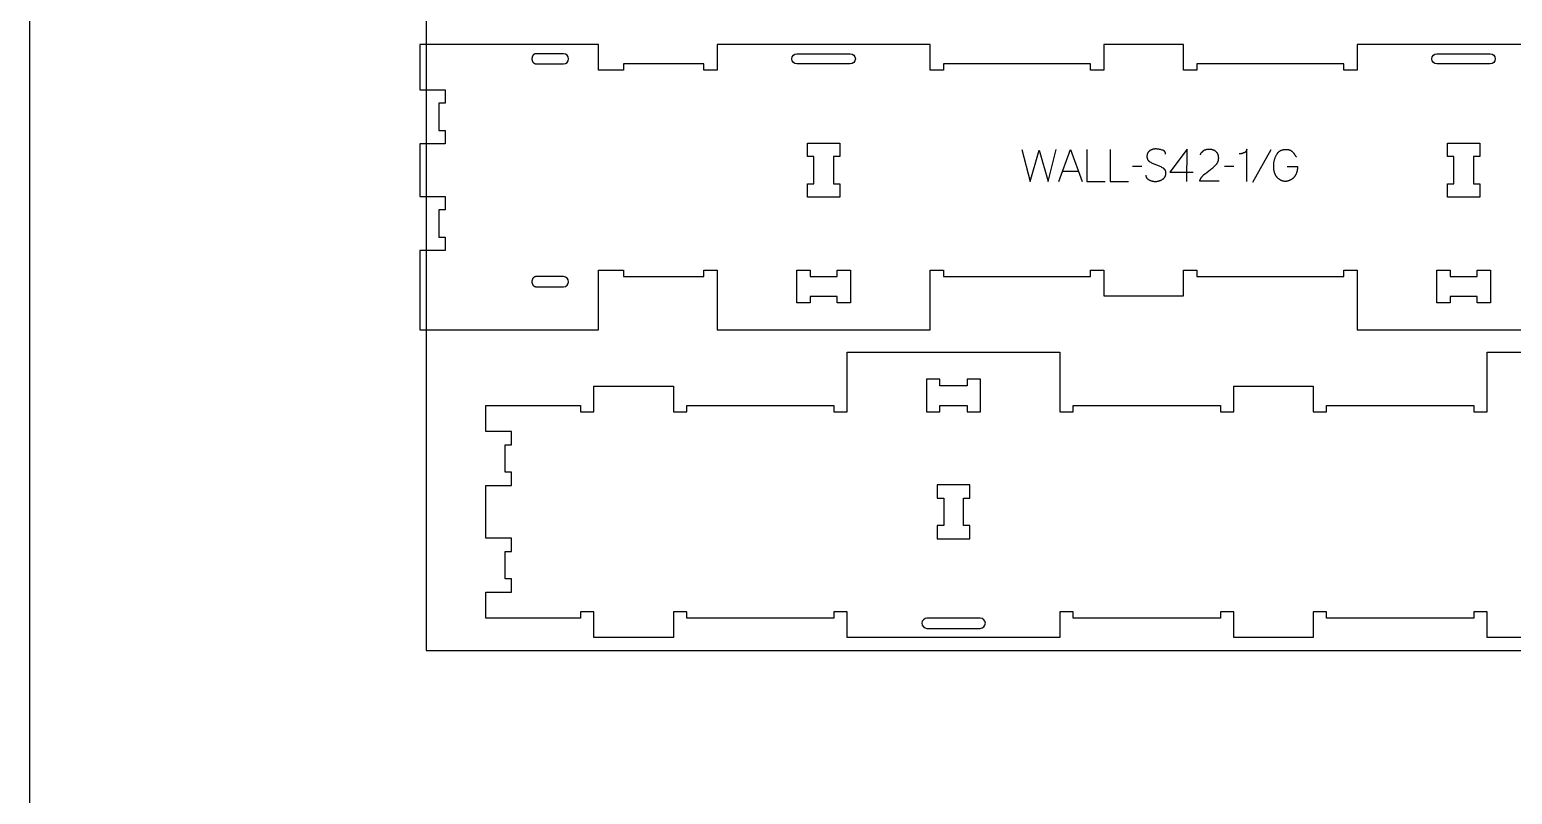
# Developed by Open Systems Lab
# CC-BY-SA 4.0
# Model space of a CAD drawing. Extents: x 0 to 4485, y 0 to 10771.
# Drawn here: x 0 to 1390, y 4215 to 4932 of the extents above; entities that cross this region are included whole.
import ezdxf

# ---------------------------------------------------------------- set-up
doc = ezdxf.new("R2010")
doc.units = 0
for name, color, linetype in [('0_SHEET_SPRUCEPLY_2440X122', 1, 'CONTINUOUS'), ('1_ANYTOOL_1MMDEEP_LABELS_S', 2, 'CONTINUOUS'), ('3_ANYTOOL_CUTTHROUGH_INSID', 4, 'CONTINUOUS'), ('4_ANYTOOL_CUTTHROUGH_OUTSI', 5, 'CONTINUOUS'), ('DONOTCUT', 7, 'CONTINUOUS')]:
    doc.layers.add(name, color=color, linetype=linetype)

msp = doc.modelspace()

# ---------------------------------------------------------------- linework, layer by layer
at = {"layer": '0_SHEET_SPRUCEPLY_2440X122'}
msp.add_lwpolyline([(371.7, 5569.4), (371.7, 4349.4), (2811.7, 4349.4), (2811.7, 5569.4)], close=True, dxfattribs=at)
at = {"layer": '1_ANYTOOL_1MMDEEP_LABELS_S', "color": 2}
for points in [[(930.3, 4819.3), (938, 4789.3), (946.4, 4818.4), (954.9, 4789.3), (962.4, 4819.3)], [(965, 4789.3), (975.9, 4819.3), (986.9, 4789.3)], [(991.2, 4819.3), (991.2, 4789.3), (1008.3, 4789.3)], [(1013, 4819.3), (1013, 4789.3), (1030.1, 4789.3)], [(1065, 4814.8), (1065, 4814.9), (1065, 4815), (1065, 4815.1), (1065, 4815.2), (1065, 4815.3), (1065, 4815.4), (1064.9, 4815.5), (1064.9, 4815.6), (1064.9, 4815.7), (1064.9, 4815.7), (1064.9, 4815.8), (1064.9, 4815.9), (1064.8, 4816), (1064.8, 4816.1), (1064.8, 4816.1), (1064.8, 4816.2), (1064.7, 4816.3), (1064.7, 4816.4), (1064.7, 4816.5), (1064.6, 4816.5), (1064.6, 4816.6), (1064.6, 4816.7), (1064.5, 4816.7), (1064.5, 4816.8), (1064.5, 4816.9), (1064.4, 4816.9), (1064.4, 4817), (1064.3, 4817.1), (1064.3, 4817.1), (1064.2, 4817.2), (1064.2, 4817.3), (1064.1, 4817.3), (1064.1, 4817.4), (1064, 4817.5), (1064, 4817.5), (1063.9, 4817.6), (1063.8, 4817.6), (1063.8, 4817.7), (1063.7, 4817.7), (1063.7, 4817.8), (1063.6, 4817.8), (1063.5, 4817.9), (1063.5, 4817.9), (1063.4, 4818), (1063.3, 4818), (1063.2, 4818.1), (1063.2, 4818.1), (1063.1, 4818.2), (1063, 4818.2), (1062.9, 4818.3), (1062.8, 4818.3), (1062.7, 4818.4), (1062.5, 4818.5), (1062.3, 4818.5), (1062.1, 4818.6), (1061.9, 4818.7), (1061.7, 4818.7), (1060.9, 4819), (1060.1, 4819.2), (1059.3, 4819.3), (1058.6, 4819.4), (1058.2, 4819.5), (1057.8, 4819.5), (1057.4, 4819.6), (1057.1, 4819.6), (1056.7, 4819.6), (1056.3, 4819.7), (1056, 4819.7), (1055.6, 4819.7), (1055.4, 4819.7), (1055.2, 4819.7), (1055, 4819.7), (1054.8, 4819.7), (1054.7, 4819.6), (1054.5, 4819.6), (1054.3, 4819.6), (1054.1, 4819.6), (1053.9, 4819.5), (1053.7, 4819.5), (1053.5, 4819.5), (1053.4, 4819.4), (1053.2, 4819.4), (1053, 4819.3), (1052.8, 4819.3), (1052.6, 4819.2), (1052.5, 4819.2), (1052.3, 4819.1), (1052.1, 4819), (1052, 4819), (1051.8, 4818.9), (1051.6, 4818.8), (1051.5, 4818.7), (1051.3, 4818.7), (1051.1, 4818.6), (1051, 4818.5), (1050.8, 4818.4), (1050.6, 4818.3), (1050.5, 4818.2), (1050.3, 4818.1), (1050.2, 4818), (1050, 4817.9), (1049.8, 4817.7), (1049.7, 4817.6), (1049.6, 4817.5), (1049.4, 4817.4), (1049.3, 4817.3), (1049.2, 4817.1), (1049, 4817), (1048.9, 4816.9), (1048.8, 4816.7), (1048.7, 4816.6), (1048.6, 4816.4), (1048.5, 4816.3), (1048.4, 4816.1), (1048.3, 4816), (1048.2, 4815.8), (1048.1, 4815.6), (1048.1, 4815.5), (1048, 4815.3), (1047.9, 4815.1), (1047.9, 4815), (1047.8, 4814.8), (1047.8, 4814.6), (1047.7, 4814.4), (1047.7, 4814.2), (1047.6, 4814.1), (1047.6, 4813.9), (1047.6, 4813.7), (1047.6, 4813.5), (1047.5, 4813.3), (1047.5, 4813.1), (1047.5, 4812.9), (1047.5, 4812.7), (1047.5, 4812.4), (1047.5, 4812.2), (1047.5, 4812), (1047.6, 4811.8), (1047.6, 4811.6), (1047.6, 4811.4), (1047.7, 4811.2), (1047.7, 4811), (1047.7, 4810.9), (1047.8, 4810.7), (1047.8, 4810.5), (1047.9, 4810.3), (1047.9, 4810.2), (1048, 4810.1), (1048, 4810.1), (1048.1, 4810), (1048.1, 4809.9), (1048.1, 4809.8), (1048.2, 4809.7), (1048.2, 4809.7), (1048.3, 4809.6), (1048.3, 4809.5), (1048.4, 4809.4), (1048.4, 4809.3), (1048.5, 4809.3), (1048.5, 4809.2), (1048.6, 4809.1), (1048.6, 4809.1), (1048.7, 4809), (1048.7, 4808.9), (1048.8, 4808.8), (1048.9, 4808.8), (1048.9, 4808.7), (1049, 4808.6), (1049, 4808.6), (1049.1, 4808.5), (1049.2, 4808.4), (1049.4, 4808.3), (1049.5, 4808.1), (1049.7, 4808), (1049.8, 4807.9), (1050, 4807.8), (1050.2, 4807.7), (1050.3, 4807.6), (1051.1, 4807.2), (1051.8, 4806.8), (1052.5, 4806.5), (1053.3, 4806.1), (1054.1, 4805.8), (1054.9, 4805.4), (1055.7, 4805.1), (1056.5, 4804.8), (1057.3, 4804.5), (1058.1, 4804.1), (1058.9, 4803.8), (1059.7, 4803.4), (1060.4, 4803.1), (1061.2, 4802.7), (1061.9, 4802.3), (1062.6, 4801.9), (1062.7, 4801.7), (1062.9, 4801.6), (1063, 4801.5), (1063.1, 4801.5), (1063.2, 4801.4), (1063.3, 4801.3), (1063.3, 4801.3), (1063.4, 4801.2), (1063.5, 4801.1), (1063.5, 4801.1), (1063.6, 4801), (1063.7, 4800.9), (1063.7, 4800.9), (1063.8, 4800.8), (1063.8, 4800.7), (1063.9, 4800.7), (1064, 4800.6), (1064, 4800.5), (1064.1, 4800.4), (1064.1, 4800.4), (1064.2, 4800.3), (1064.2, 4800.2), (1064.3, 4800.1), (1064.3, 4800), (1064.3, 4800), (1064.4, 4799.9), (1064.4, 4799.8), (1064.5, 4799.7), (1064.5, 4799.6), (1064.5, 4799.6), (1064.6, 4799.5), (1064.6, 4799.4), (1064.6, 4799.3), (1064.7, 4799.2), (1064.7, 4799.1), (1064.7, 4799), (1064.8, 4798.9), (1064.8, 4798.7), (1064.9, 4798.5), (1064.9, 4798.3), (1064.9, 4798.1), (1064.9, 4797.9), (1065, 4797.7), (1065, 4797.5), (1065, 4797.3), (1065, 4797.1), (1065, 4796.9), (1065, 4796.6), (1065, 4796.4), (1064.9, 4796.2), (1064.9, 4796), (1064.9, 4795.7), (1064.8, 4795.5), (1064.8, 4795.3), (1064.8, 4795.1), (1064.7, 4794.9), (1064.6, 4794.7), (1064.6, 4794.5), (1064.5, 4794.3), (1064.4, 4794.1), (1064.4, 4793.9), (1064.3, 4793.7), (1064.2, 4793.5), (1064.1, 4793.3), (1064, 4793.2), (1063.9, 4793), (1063.8, 4792.8), (1063.7, 4792.7), (1063.6, 4792.5), (1063.5, 4792.3), (1063.3, 4792.2), (1063.2, 4792), (1063.1, 4791.9), (1062.9, 4791.7), (1062.8, 4791.6), (1062.6, 4791.5), (1062.5, 4791.3), (1062.3, 4791.2), (1062.1, 4791.1), (1062, 4791), (1061.8, 4790.9), (1061.4, 4790.6), (1061.1, 4790.4), (1060.7, 4790.2), (1060.3, 4790.1), (1059.9, 4789.9), (1059.6, 4789.7), (1059.4, 4789.7), (1059.2, 4789.6), (1059, 4789.5), (1058.8, 4789.5), (1058.6, 4789.4), (1058.4, 4789.4), (1058.2, 4789.3), (1058, 4789.3), (1057.8, 4789.2), (1057.6, 4789.2), (1057.4, 4789.2), (1057.2, 4789.1), (1057, 4789.1), (1056.8, 4789.1), (1056.4, 4789), (1056, 4789), (1055.6, 4789), (1055.2, 4789), (1054.8, 4789), (1054.4, 4789), (1054, 4789.1), (1053.6, 4789.1), (1053.2, 4789.2), (1052.8, 4789.3), (1052.4, 4789.4), (1052, 4789.5), (1051.7, 4789.6), (1051.3, 4789.7), (1050.9, 4789.8), (1050.6, 4790), (1050.2, 4790.2), (1049.9, 4790.3), (1049.5, 4790.5), (1049.4, 4790.6), (1049.2, 4790.7), (1049, 4790.9), (1048.9, 4791), (1048.7, 4791.1), (1048.6, 4791.2), (1048.5, 4791.3), (1048.3, 4791.4), (1048.2, 4791.6), (1048.1, 4791.7), (1048, 4791.8), (1047.9, 4791.9), (1047.8, 4792), (1047.8, 4792.1), (1047.7, 4792.1), (1047.7, 4792.2), (1047.6, 4792.3), (1047.6, 4792.4), (1047.5, 4792.4), (1047.5, 4792.5), (1047.4, 4792.6), (1047.4, 4792.6), (1047.3, 4792.7), (1047.3, 4792.8), (1047.3, 4792.9), (1047.2, 4793), (1047.2, 4793), (1047.2, 4793.1), (1047.1, 4793.2), (1047.1, 4793.3), (1047.1, 4793.3), (1047.1, 4793.4), (1047, 4793.6), (1047, 4793.8), (1046.9, 4793.9), (1046.9, 4794.1), (1046.9, 4794.3), (1046.8, 4794.5), (1046.8, 4794.6), (1046.8, 4794.8), (1046.8, 4795), (1046.8, 4795.2)], [(1085, 4789.3), (1085.1, 4819.4), (1069, 4798)], [(1115.2, 4789.4), (1096.9, 4789.4), (1097.1, 4789.9), (1097.2, 4790.1), (1097.2, 4790.3), (1097.3, 4790.5), (1097.4, 4790.8), (1097.5, 4791), (1097.6, 4791.2), (1097.7, 4791.4), (1097.8, 4791.6), (1097.9, 4791.8), (1098, 4792), (1098.1, 4792.2), (1098.3, 4792.4), (1098.4, 4792.6), (1098.5, 4792.8), (1098.6, 4793), (1098.8, 4793.2), (1098.9, 4793.4), (1099, 4793.6), (1099.2, 4793.7), (1099.3, 4793.9), (1099.5, 4794.1), (1099.6, 4794.3), (1099.8, 4794.4), (1099.9, 4794.6), (1100.1, 4794.8), (1100.3, 4794.9), (1100.4, 4795.1), (1100.6, 4795.3), (1101, 4795.6), (1102.5, 4796.8), (1103.9, 4798), (1105.5, 4799.1), (1107, 4800.3), (1107.7, 4800.8), (1108.5, 4801.4), (1109.2, 4802), (1109.9, 4802.6), (1110.5, 4803.2), (1111.2, 4803.8), (1111.8, 4804.4), (1112.4, 4805), (1112.5, 4805.1), (1112.7, 4805.3), (1112.8, 4805.5), (1113, 4805.6), (1113.1, 4805.8), (1113.2, 4806), (1113.3, 4806.1), (1113.4, 4806.3), (1113.5, 4806.5), (1113.6, 4806.6), (1113.7, 4806.8), (1113.8, 4807), (1113.9, 4807.2), (1114, 4807.4), (1114.1, 4807.6), (1114.2, 4807.8), (1114.2, 4808), (1114.3, 4808.1), (1114.4, 4808.3), (1114.4, 4808.5), (1114.5, 4808.7), (1114.5, 4808.9), (1114.6, 4809.2), (1114.6, 4809.4), (1114.6, 4809.6), (1114.7, 4809.8), (1114.7, 4810), (1114.7, 4810.2), (1114.7, 4810.4), (1114.7, 4810.7), (1114.8, 4810.9), (1114.8, 4811.1), (1114.8, 4811.4), (1114.7, 4811.6), (1114.7, 4811.8), (1114.7, 4812.1), (1114.7, 4812.3), (1114.7, 4812.6), (1114.6, 4812.8), (1114.6, 4813), (1114.6, 4813.2), (1114.5, 4813.4), (1114.5, 4813.7), (1114.4, 4813.9), (1114.3, 4814.1), (1114.3, 4814.3), (1114.2, 4814.5), (1114.1, 4814.7), (1114, 4814.8), (1114, 4815), (1113.9, 4815.2), (1113.8, 4815.4), (1113.7, 4815.6), (1113.6, 4815.7), (1113.5, 4815.9), (1113.3, 4816.1), (1113.2, 4816.2), (1113.1, 4816.4), (1113, 4816.5), (1112.8, 4816.7), (1112.7, 4816.8), (1112.5, 4817), (1112.4, 4817.1), (1112.2, 4817.2), (1112.1, 4817.4), (1111.9, 4817.5), (1111.7, 4817.6), (1111.6, 4817.7), (1111.4, 4817.8), (1111.2, 4818), (1111.1, 4818.1), (1110.9, 4818.2), (1110.7, 4818.3), (1110.5, 4818.3), (1110.3, 4818.4), (1110.1, 4818.5), (1110, 4818.6), (1109.8, 4818.7), (1109.6, 4818.7), (1109.4, 4818.8), (1109.2, 4818.9), (1109, 4818.9), (1108.8, 4819), (1108.5, 4819), (1108.3, 4819.1), (1108.1, 4819.1), (1107.9, 4819.2), (1107.7, 4819.2), (1107.5, 4819.2), (1107.2, 4819.3), (1107, 4819.3), (1106.8, 4819.3), (1106.6, 4819.3), (1106.3, 4819.3), (1105.8, 4819.3), (1105.5, 4819.3), (1105.1, 4819.3), (1104.8, 4819.3), (1104.4, 4819.3), (1104.1, 4819.2), (1103.7, 4819.2), (1103.4, 4819.1), (1103.1, 4819), (1102.8, 4818.9), (1102.6, 4818.9), (1102.5, 4818.8), (1102.3, 4818.8), (1102.2, 4818.7), (1102, 4818.7), (1101.9, 4818.6), (1101.7, 4818.6), (1101.6, 4818.5), (1101.4, 4818.4), (1101.3, 4818.4), (1101.2, 4818.3), (1101, 4818.2), (1100.9, 4818.1), (1100.8, 4818.1), (1100.6, 4818), (1100.5, 4817.9), (1100.4, 4817.8), (1100.2, 4817.7), (1100.1, 4817.6), (1100, 4817.5), (1099.9, 4817.4), (1099.8, 4817.3), (1099.6, 4817.2), (1099.5, 4817.1), (1099.4, 4817), (1099.3, 4816.9), (1099.2, 4816.8), (1099.1, 4816.7), (1099, 4816.6), (1098.9, 4816.5), (1098.7, 4816.4), (1098.6, 4816.2), (1098.4, 4816), (1098.2, 4815.7), (1098.1, 4815.4), (1097.9, 4815.2), (1097.7, 4814.9), (1097.5, 4814.6), (1097.4, 4814.2)], [(1141.1, 4789.3), (1141.1, 4819.4), (1141.1, 4819.2), (1141, 4819.1), (1141, 4818.9), (1141, 4818.8), (1140.9, 4818.7), (1140.9, 4818.5), (1140.8, 4818.4), (1140.8, 4818.3), (1140.7, 4818.1), (1140.7, 4818), (1140.7, 4817.9), (1140.6, 4817.9), (1140.6, 4817.8), (1140.6, 4817.8), (1140.5, 4817.7), (1140.5, 4817.6), (1140.5, 4817.6), (1140.4, 4817.5), (1140.4, 4817.5), (1140.3, 4817.4), (1140.3, 4817.4), (1140.3, 4817.3), (1140.2, 4817.3), (1140.2, 4817.2), (1140.1, 4817.2), (1140.1, 4817.1), (1140.1, 4817.1), (1140, 4817), (1140, 4817), (1139.9, 4816.9), (1139.9, 4816.9), (1139.8, 4816.8), (1139.7, 4816.7), (1139.6, 4816.6), (1139.5, 4816.5), (1139.4, 4816.5), (1139.3, 4816.4), (1139.1, 4816.3), (1139, 4816.2), (1138.9, 4816.2), (1138.7, 4816.1), (1138.6, 4816), (1138.5, 4816), (1138.2, 4815.9), (1137.9, 4815.7), (1137.6, 4815.6), (1137.3, 4815.6), (1137, 4815.5), (1136.8, 4815.4), (1136.5, 4815.3), (1136.2, 4815.3), (1135.9, 4815.2), (1135.7, 4815.1), (1135.4, 4815.1), (1135.1, 4815.1), (1134.9, 4815), (1134.6, 4815), (1134.3, 4815), (1134.1, 4815)], [(1163.8, 4818.9), (1146.6, 4788.1)], [(1179, 4803.1), (1188.8, 4803.1), (1188.7, 4802.3), (1188.7, 4801.5), (1188.6, 4801.1), (1188.6, 4800.7), (1188.5, 4800.3), (1188.5, 4799.9), (1188.4, 4799.6), (1188.3, 4799.2), (1188.3, 4798.9), (1188.2, 4798.5), (1188.1, 4798.2), (1188, 4797.8), (1187.9, 4797.5), (1187.8, 4797.2), (1187.6, 4796.9), (1187.5, 4796.5), (1187.4, 4796.2), (1187.2, 4795.9), (1187.1, 4795.6), (1186.9, 4795.4), (1186.8, 4795.1), (1186.6, 4794.8), (1186.5, 4794.5), (1186.3, 4794.3), (1186.1, 4794), (1185.9, 4793.8), (1185.7, 4793.5), (1185.5, 4793.3), (1185.3, 4793.1), (1185.1, 4792.9), (1184.8, 4792.6), (1184.6, 4792.4), (1184.4, 4792.2), (1184.2, 4792), (1183.9, 4791.8), (1183.7, 4791.7), (1183.5, 4791.5), (1183.3, 4791.3), (1183, 4791.2), (1182.8, 4791), (1182.6, 4790.8), (1182.3, 4790.7), (1182.1, 4790.6), (1181.9, 4790.4), (1181.6, 4790.3), (1181.4, 4790.2), (1181.1, 4790.1), (1180.9, 4790), (1180.6, 4789.9), (1180.4, 4789.8), (1180.2, 4789.7), (1179.9, 4789.7), (1179.7, 4789.6), (1179.4, 4789.5), (1179.2, 4789.5), (1178.9, 4789.4), (1178.7, 4789.4), (1178.4, 4789.4), (1178.1, 4789.3), (1177.9, 4789.3), (1177.6, 4789.3), (1177.4, 4789.3), (1177.1, 4789.3), (1176.9, 4789.3), (1176.6, 4789.3), (1176.3, 4789.3), (1176.1, 4789.4), (1175.8, 4789.4), (1175.6, 4789.5), (1175.3, 4789.5), (1175.1, 4789.6), (1174.8, 4789.6), (1174.6, 4789.7), (1174.4, 4789.8), (1174.1, 4789.9), (1173.9, 4789.9), (1173.6, 4790), (1173.4, 4790.2), (1173.2, 4790.3), (1172.9, 4790.4), (1172.7, 4790.5), (1172.5, 4790.6), (1172.2, 4790.8), (1172, 4790.9), (1171.8, 4791.1), (1171.5, 4791.3), (1171.3, 4791.4), (1171.1, 4791.6), (1170.9, 4791.8), (1170.7, 4792), (1170.4, 4792.2), (1170.2, 4792.4), (1170, 4792.6), (1169.8, 4792.8), (1169.6, 4793), (1169.4, 4793.3), (1169.2, 4793.5), (1169, 4793.8), (1168.8, 4794), (1168.6, 4794.3), (1168.5, 4794.6), (1168.3, 4794.8), (1168.1, 4795.1), (1168, 4795.4), (1167.8, 4795.7), (1167.7, 4796), (1167.6, 4796.3), (1167.4, 4796.7), (1167.3, 4797), (1167.2, 4797.3), (1167.1, 4797.7), (1167, 4798), (1166.9, 4798.4), (1166.8, 4798.8), (1166.8, 4799.2), (1166.7, 4799.5), (1166.6, 4799.9), (1166.6, 4800.3), (1166.5, 4800.7), (1166.5, 4801.2), (1166.4, 4802), (1166.4, 4802.9), (1166.4, 4803.8), (1166.4, 4804.5), (1166.4, 4805.2), (1166.5, 4805.9), (1166.5, 4806.5), (1166.6, 4807.2), (1166.7, 4807.9), (1166.9, 4808.5), (1167, 4809.2), (1167.2, 4809.8), (1167.4, 4810.5), (1167.6, 4811.1), (1167.9, 4811.8), (1168.1, 4812.4), (1168.4, 4813), (1168.7, 4813.7), (1169, 4814.3), (1169.2, 4814.6), (1169.4, 4814.9), (1169.6, 4815.2), (1169.8, 4815.5), (1170, 4815.8), (1170.1, 4815.9), (1170.2, 4816), (1170.3, 4816.1), (1170.4, 4816.3), (1170.5, 4816.4), (1170.6, 4816.5), (1170.7, 4816.6), (1170.8, 4816.7), (1171, 4816.8), (1171.1, 4817), (1171.2, 4817.1), (1171.3, 4817.2), (1171.4, 4817.3), (1171.6, 4817.4), (1171.7, 4817.5), (1171.8, 4817.6), (1171.9, 4817.7), (1172.1, 4817.7), (1172.2, 4817.8), (1172.4, 4817.9), (1172.5, 4818), (1172.6, 4818.1), (1172.8, 4818.2), (1172.9, 4818.2), (1173.1, 4818.3), (1173.2, 4818.4), (1173.4, 4818.4), (1173.5, 4818.5), (1173.7, 4818.6), (1173.8, 4818.6), (1174, 4818.7), (1174.1, 4818.7), (1174.5, 4818.8), (1174.8, 4818.9), (1175.1, 4819), (1175.5, 4819.1), (1175.8, 4819.2), (1176.2, 4819.2), (1176.5, 4819.3), (1176.9, 4819.3), (1177.3, 4819.3), (1177.7, 4819.3), (1178.1, 4819.3), (1178.3, 4819.3), (1178.5, 4819.3), (1178.7, 4819.3), (1178.9, 4819.3), (1179.2, 4819.3), (1179.4, 4819.3), (1179.6, 4819.2), (1179.8, 4819.2), (1180, 4819.2), (1180.2, 4819.1), (1180.4, 4819.1), (1180.6, 4819), (1180.8, 4819), (1180.9, 4818.9), (1181.1, 4818.8), (1181.3, 4818.8), (1181.5, 4818.7), (1181.7, 4818.6), (1181.9, 4818.5), (1182, 4818.5), (1182.2, 4818.4), (1182.4, 4818.3), (1182.5, 4818.2), (1182.7, 4818.1), (1182.9, 4818), (1183, 4817.8), (1183.2, 4817.7), (1183.3, 4817.6), (1183.5, 4817.5), (1183.6, 4817.3), (1183.8, 4817.2), (1183.9, 4817.1), (1184.2, 4816.8), (1184.5, 4816.5), (1184.7, 4816.2), (1185, 4815.9), (1185.2, 4815.6), (1185.5, 4815.3), (1185.7, 4815), (1185.9, 4814.6), (1186.2, 4814.3), (1186.4, 4814), (1186.6, 4813.7), (1186.8, 4813.3), (1187, 4813), (1187.2, 4812.6), (1187.4, 4812.3), (1187.6, 4811.9)], [(968.4, 4798.9), (983.4, 4798.9)], [(1042.8, 4803.2), (1034, 4803.1)], [(1069, 4798), (1090.8, 4798)], [(1128.9, 4803.2), (1120.2, 4803.1)]]:
    msp.add_lwpolyline(points, dxfattribs=at)
at = {"layer": '3_ANYTOOL_CUTTHROUGH_INSID', "color": 4}
for points in [[(500.6, 4909), (474.9, 4909), (474.8, 4909), (474.7, 4909), (474.6, 4909), (474.5, 4909), (474.4, 4909), (474.3, 4909), (474.2, 4908.9), (474.1, 4908.9), (474, 4908.9), (473.9, 4908.9), (473.8, 4908.8), (473.7, 4908.8), (473.6, 4908.8), (473.5, 4908.7), (473.4, 4908.7), (473.3, 4908.6), (473.2, 4908.6), (473.1, 4908.5), (473, 4908.5), (473, 4908.4), (472.9, 4908.4), (472.8, 4908.3), (472.7, 4908.3), (472.6, 4908.2), (472.5, 4908.1), (472.4, 4908), (472.4, 4908), (472.3, 4907.9), (472.2, 4907.8), (472.1, 4907.7), (472.1, 4907.6), (472, 4907.6), (471.9, 4907.5), (471.8, 4907.4), (471.8, 4907.3), (471.7, 4907.2), (471.7, 4907.1), (471.6, 4907), (471.5, 4906.9), (471.5, 4906.8), (471.4, 4906.7), (471.4, 4906.6), (471.3, 4906.5), (471.3, 4906.4), (471.2, 4906.3), (471.2, 4906.2), (471.2, 4906.1), (471.1, 4906), (471.1, 4905.9), (471.1, 4905.8), (471, 4905.6), (471, 4905.5), (471, 4905.4), (471, 4905.3), (471, 4905.2), (470.9, 4905.1), (470.9, 4905), (470.9, 4904.9), (470.9, 4904.8), (470.9, 4904.7), (470.9, 4904.6), (470.9, 4904.5), (470.9, 4904.4), (470.9, 4904.2), (470.9, 4904.1), (470.9, 4904), (470.9, 4903.9), (470.9, 4903.8), (470.9, 4903.7), (470.9, 4903.6), (470.9, 4903.5), (470.9, 4903.4), (471, 4903.3), (471, 4903.2), (471, 4903.1), (471, 4903), (471, 4902.9), (471.1, 4902.7), (471.1, 4902.6), (471.1, 4902.5), (471.2, 4902.4), (471.2, 4902.3), (471.2, 4902.2), (471.3, 4902.1), (471.3, 4902), (471.4, 4901.9), (471.4, 4901.8), (471.5, 4901.7), (471.5, 4901.6), (471.6, 4901.5), (471.7, 4901.4), (471.7, 4901.3), (471.8, 4901.2), (471.8, 4901.1), (471.9, 4901), (472, 4900.9), (472.1, 4900.8), (472.1, 4900.8), (472.2, 4900.7), (472.3, 4900.6), (472.4, 4900.5), (472.4, 4900.5), (472.5, 4900.4), (472.6, 4900.3), (472.7, 4900.2), (472.8, 4900.2), (472.9, 4900.1), (473, 4900.1), (473, 4900), (473.1, 4900), (473.2, 4899.9), (473.3, 4899.9), (473.4, 4899.8), (473.5, 4899.8), (473.6, 4899.7), (473.7, 4899.7), (473.8, 4899.7), (473.9, 4899.6), (474, 4899.6), (474.1, 4899.6), (474.2, 4899.6), (474.3, 4899.5), (474.4, 4899.5), (474.5, 4899.5), (474.6, 4899.5), (474.7, 4899.5), (474.8, 4899.5), (474.9, 4899.5), (500.6, 4899.5, 1)], [(719.4, 4909), (769.4, 4909, -1), (769.4, 4899.5), (719.4, 4899.5, -1)], [(1319.4, 4909), (1369.4, 4909, -1), (1369.4, 4899.5), (1319.4, 4899.5, -1)], [(500.6, 4690.5, 1), (500.6, 4700), (474.9, 4700), (474.8, 4700), (474.7, 4700), (474.6, 4700), (474.5, 4700), (474.4, 4700), (474.3, 4700), (474.2, 4699.9), (474.1, 4699.9), (474, 4699.9), (473.9, 4699.9), (473.8, 4699.8), (473.7, 4699.8), (473.6, 4699.8), (473.5, 4699.7), (473.4, 4699.7), (473.3, 4699.6), (473.2, 4699.6), (473.1, 4699.5), (473, 4699.5), (473, 4699.4), (472.9, 4699.4), (472.8, 4699.3), (472.7, 4699.3), (472.6, 4699.2), (472.5, 4699.1), (472.4, 4699), (472.4, 4699), (472.3, 4698.9), (472.2, 4698.8), (472.1, 4698.7), (472.1, 4698.6), (472, 4698.6), (471.9, 4698.5), (471.8, 4698.4), (471.8, 4698.3), (471.7, 4698.2), (471.7, 4698.1), (471.6, 4698), (471.5, 4697.9), (471.5, 4697.8), (471.4, 4697.7), (471.4, 4697.6), (471.3, 4697.5), (471.3, 4697.4), (471.2, 4697.3), (471.2, 4697.2), (471.2, 4697.1), (471.1, 4697), (471.1, 4696.9), (471.1, 4696.8), (471, 4696.6), (471, 4696.5), (471, 4696.4), (471, 4696.3), (471, 4696.2), (470.9, 4696.1), (470.9, 4696), (470.9, 4695.9), (470.9, 4695.8), (470.9, 4695.7), (470.9, 4695.6), (470.9, 4695.5), (470.9, 4695.4), (470.9, 4695.2), (470.9, 4695.1), (470.9, 4695), (470.9, 4694.9), (470.9, 4694.8), (470.9, 4694.7), (470.9, 4694.6), (470.9, 4694.5), (470.9, 4694.4), (471, 4694.3), (471, 4694.2), (471, 4694.1), (471, 4694), (471, 4693.9), (471.1, 4693.7), (471.1, 4693.6), (471.1, 4693.5), (471.2, 4693.4), (471.2, 4693.3), (471.2, 4693.2), (471.3, 4693.1), (471.3, 4693), (471.4, 4692.9), (471.4, 4692.8), (471.5, 4692.7), (471.5, 4692.6), (471.6, 4692.5), (471.7, 4692.4), (471.7, 4692.3), (471.8, 4692.2), (471.8, 4692.1), (471.9, 4692), (472, 4691.9), (472.1, 4691.8), (472.1, 4691.8), (472.2, 4691.7), (472.3, 4691.6), (472.4, 4691.5), (472.4, 4691.5), (472.5, 4691.4), (472.6, 4691.3), (472.7, 4691.2), (472.8, 4691.2), (472.9, 4691.1), (473, 4691.1), (473, 4691), (473.1, 4691), (473.2, 4690.9), (473.3, 4690.9), (473.4, 4690.8), (473.5, 4690.8), (473.6, 4690.7), (473.7, 4690.7), (473.8, 4690.7), (473.9, 4690.6), (474, 4690.6), (474.1, 4690.6), (474.2, 4690.6), (474.3, 4690.5), (474.4, 4690.5), (474.5, 4690.5), (474.6, 4690.5), (474.7, 4690.5), (474.8, 4690.5), (474.9, 4690.5)], [(841.3, 4370.2), (891.3, 4370.2, 1), (891.3, 4379.7), (841.3, 4379.7, 1)]]:
    msp.add_lwpolyline(points, format="xyb", close=True, dxfattribs=at)
for points in [[(735.2, 4787), (735.2, 4812.5), (729.2, 4812.5), (729.2, 4825), (759.7, 4825), (759.7, 4812.5), (753.7, 4812.5), (753.7, 4787), (759.7, 4787), (759.7, 4774.5), (729.2, 4774.5), (729.2, 4787)], [(1335.2, 4787), (1335.2, 4812.5), (1329.2, 4812.5), (1329.2, 4825), (1359.7, 4825), (1359.7, 4812.5), (1353.7, 4812.5), (1353.7, 4787), (1359.7, 4787), (1359.7, 4774.5), (1329.2, 4774.5), (1329.2, 4787)], [(757.2, 4681.5), (731.7, 4681.5), (731.7, 4675.5), (719.2, 4675.5), (719.2, 4706), (731.7, 4706), (731.7, 4700), (757.2, 4700), (757.2, 4706), (769.7, 4706), (769.7, 4675.5), (757.2, 4675.5)], [(1357.2, 4681.5), (1331.7, 4681.5), (1331.7, 4675.5), (1319.2, 4675.5), (1319.2, 4706), (1331.7, 4706), (1331.7, 4700), (1357.2, 4700), (1357.2, 4706), (1369.7, 4706), (1369.7, 4675.5), (1357.2, 4675.5)], [(879, 4597.7), (853.5, 4597.7), (853.5, 4603.7), (841, 4603.7), (841, 4573.2), (853.5, 4573.2), (853.5, 4579.2), (879, 4579.2), (879, 4573.2), (891.5, 4573.2), (891.5, 4603.7), (879, 4603.7)], [(857, 4492.2), (857, 4466.7), (851, 4466.7), (851, 4454.2), (881.5, 4454.2), (881.5, 4466.7), (875.5, 4466.7), (875.5, 4492.2), (881.5, 4492.2), (881.5, 4504.7), (851, 4504.7), (851, 4492.2)]]:
    msp.add_lwpolyline(points, close=True, dxfattribs=at)
at = {"layer": '4_ANYTOOL_CUTTHROUGH_OUTSI', "color": 5}
for points in [[(1444.2, 4917.5), (1244.7, 4917.5), (1244.7, 4893.5), (1232.2, 4893.5), (1232.2, 4899.5), (1094.2, 4899.5), (1094.2, 4893.5), (1081.7, 4893.5), (1081.7, 4917.5), (1007.2, 4917.5), (1007.2, 4893.5), (994.7, 4893.5), (994.7, 4899.5), (856.7, 4899.5), (856.7, 4899.5), (856.7, 4893.5), (844.2, 4893.5), (844.2, 4917.5), (644.7, 4917.5), (644.7, 4893.5), (632.2, 4893.5), (632.2, 4899.5), (556.7, 4899.5), (556.7, 4893.5), (533.2, 4893.5), (533.2, 4917.5), (365.7, 4917.5), (365.7, 4875), (389.4, 4875), (389.7, 4875), (389.7, 4862.5), (383.7, 4862.5), (383.7, 4837), (389.7, 4837), (389.7, 4824.5), (365.7, 4824.5), (365.7, 4775), (389.7, 4775), (389.7, 4762.5), (383.7, 4762.5), (383.7, 4737), (389.7, 4737), (389.7, 4724.5), (365.7, 4724.5), (365.7, 4650), (533.2, 4650), (533.2, 4705.7), (533.2, 4706), (556.7, 4706), (556.7, 4700), (632.2, 4700), (632.2, 4706), (644.7, 4706), (644.7, 4650), (844.2, 4650), (844.2, 4706), (856.7, 4706), (856.7, 4700), (994.7, 4700), (994.7, 4706), (1007.2, 4706), (1007.2, 4682), (1081.7, 4682), (1081.7, 4706), (1094.2, 4706), (1094.2, 4700), (1232.2, 4700), (1232.2, 4706), (1244.7, 4706), (1244.7, 4650), (1444.2, 4650)], [(1566, 4361.7), (1366.5, 4361.7), (1366.5, 4385.7), (1354, 4385.7), (1354, 4379.7), (1216, 4379.7), (1216, 4385.7), (1203.5, 4385.7), (1203.5, 4361.7), (1129, 4361.7), (1129, 4385.7), (1116.5, 4385.7), (1116.5, 4379.7), (978.5, 4379.7), (978.5, 4385.7), (966, 4385.7), (966, 4361.7), (766.5, 4361.7), (766.5, 4385.7), (754, 4385.7), (754, 4379.7), (616, 4379.7), (616, 4385.7), (603.5, 4385.7), (603.5, 4361.7), (529, 4361.7), (529, 4385.7), (516.5, 4385.7), (516.5, 4379.7), (427.8, 4379.7), (427.8, 4404.2), (451.8, 4404.2), (451.8, 4416.7), (445.8, 4416.7), (445.8, 4442.2), (451.8, 4442.2), (451.8, 4454.7), (427.8, 4454.7), (427.8, 4504.2), (451.8, 4504.2), (451.8, 4516.7), (445.8, 4516.7), (445.8, 4542.2), (451.8, 4542.2), (451.8, 4554.7), (427.8, 4554.7), (427.8, 4579.2), (516.5, 4579.2), (516.5, 4573.2), (529, 4573.2), (529, 4597.2), (603.5, 4597.2), (603.5, 4573.2), (616, 4573.2), (616, 4579.2), (754, 4579.2), (754, 4573.2), (766.5, 4573.2), (766.5, 4629.2), (966, 4629.2), (966, 4573.2), (978.5, 4573.2), (978.5, 4579.2), (1116.5, 4579.2), (1116.5, 4573.2), (1129, 4573.2), (1129, 4597.2), (1203.5, 4597.2), (1203.5, 4573.2), (1216, 4573.2), (1216, 4579.2), (1354, 4579.2), (1354, 4573.2), (1366.5, 4573.2), (1366.5, 4629.2), (1566, 4629.2)]]:
    msp.add_lwpolyline(points, dxfattribs=at)
at = {"layer": 'DONOTCUT'}
msp.add_lwpolyline([(0, 0), (3183.4, 0), (3183.4, 7593.4), (0, 7593.4)], close=True, dxfattribs=at)

doc.saveas('drawing.dxf')
